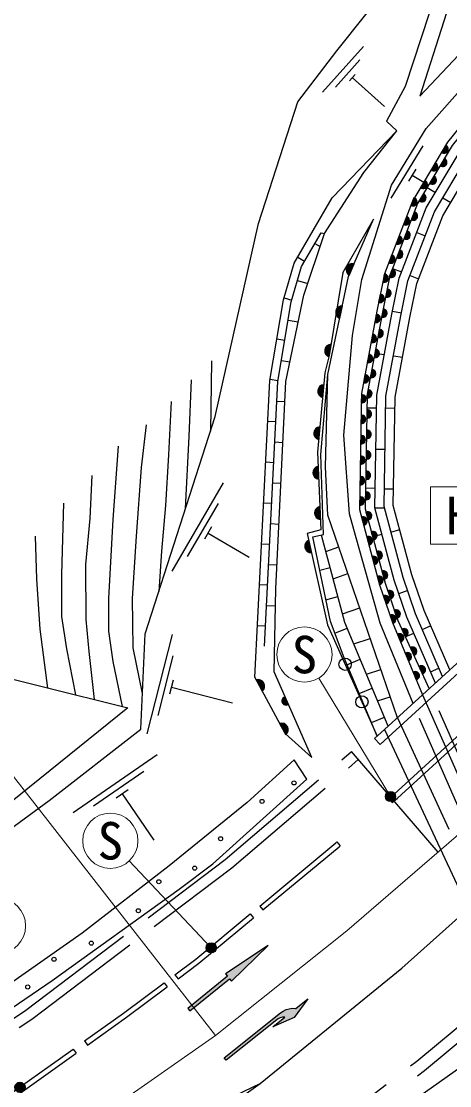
# Model space of a CAD drawing. Units: millimetres at full size, sheet at 1:1000; details may follow other scales. Extents: x 40000 to 680000, y 20000 to 380000.
# Drawn here: x 481224 to 502174, y 287180 to 339211 of the extents above; entities that cross this region are included whole.
import ezdxf
from ezdxf.enums import TextEntityAlignment as Align

# ---------------------------------------------------------------- set-up
doc = ezdxf.new("R2010")
doc.units = ezdxf.units.MM
doc.header["$LTSCALE"] = 1000
doc.linetypes.add('CHAIN', pattern=[18.5, 12, -1.5, 3.5, -1.5])
doc.linetypes.add('DASHED', pattern=[7.5, 6, -1.5])
for name, color, linetype, lineweight in [('M-BGD', 7, 'Continuous', 25), ('M-BMK', 2, 'CHAIN', 13), ('M-STR-HTXT', 7, 'Continuous', 13), ('M-STR-STR1', 1, 'Continuous', 25), ('M-STR-STRC', 7, 'Continuous', 25)]:
    doc.layers.add(name, color=color, linetype=linetype, lineweight=lineweight)
doc.styles.add('ＭＳ ゴシック', font='')
doc.styles.get('ＭＳ ゴシック').set_extended_font_data('MS Gothic')

msp = doc.modelspace()

# ---------------------------------------------------------------- hatches: boundary and pattern name
at = {"layer": 'M-BGD'}
for points in [[(501976, 333151, -0.4608), (502075, 332858, -0.4608), (501770, 332805)], [(501912, 332499, -0.4608), (502011, 332206, -0.4608), (501707, 332153)], [(501465, 332291, -0.4608), (501564, 331998, -0.4608), (501259, 331946)], [(501401, 331639, -0.4608), (501500, 331346, -0.4608), (501195, 331294)], [(500953, 331432, -0.4608), (501053, 331139, -0.4608), (500748, 331086)], [(500416, 330585, -0.4608), (500563, 330313, -0.4608), (500271, 330210)], [(500889, 330780, -0.4608), (500989, 330487, -0.4608), (500684, 330435)], [(500445, 329888, -0.4608), (500592, 329616, -0.4608), (500301, 329513)], [(500056, 329652, -0.4608), (500203, 329380, -0.4608), (499911, 329277)], [(500085, 328955, -0.4608), (500232, 328683, -0.4608), (499940, 328580)], [(499696, 328719, -0.4608), (499843, 328447, -0.4608), (499551, 328344)], [(499725, 328022, -0.4608), (499872, 327750, -0.4608), (499580, 327647)], [(497500, 327358), (497251, 326784, -0.84072)], [(499335, 327786, -0.4608), (499482, 327514, -0.4608), (499191, 327412)], [(498976, 326853, -0.4608), (499167, 326610, -0.4608), (498897, 326459)], [(499365, 327089, -0.4608), (499512, 326817, -0.4608), (499220, 326714)], [(498779, 325873, -0.4608), (498969, 325629, -0.4608), (498699, 325479)], [(499114, 326124, -0.4608), (499304, 325881, -0.4608), (499034, 325731)], [(496925, 325296), (496795, 324684, -0.84072)], [(498583, 324892, -0.4608), (498777, 324651, -0.4608), (498509, 324497)], [(498914, 325145, -0.4608), (499108, 324904, -0.4608), (498840, 324750)], [(498730, 324162, -0.4608), (498924, 323921, -0.4608), (498656, 323767)], [(498399, 323909, -0.4608), (498593, 323669, -0.4608), (498325, 323514)], [(496375, 323421), (496274, 322804, -0.84072)], [(498546, 323179, -0.4608), (498740, 322938, -0.4608), (498472, 322784)], [(498215, 322926, -0.4608), (498409, 322686, -0.4608), (498141, 322531)], [(498362, 322196, -0.4608), (498556, 321955, -0.4608), (498288, 321801)], [(498031, 321943, -0.4608), (498225, 321703, -0.4608), (497957, 321548)], [(496012, 321448), (495954, 320824, -0.84072)], [(498178, 321213, -0.4608), (498372, 320972, -0.4608), (498104, 320818)], [(497856, 320960, -0.4608), (498087, 320755, -0.4608), (497849, 320558)], [(498122, 320217, -0.4608), (498353, 320012, -0.4608), (498115, 319815)], [(497839, 319960, -0.4608), (498070, 319755, -0.4608), (497832, 319558)], [(495819, 319388), (495761, 318765, -0.84072)], [(497822, 318960, -0.4608), (498054, 318755, -0.4608), (497815, 318558)], [(498105, 319217, -0.4608), (498336, 319012, -0.4608), (498098, 318815)], [(497805, 317960, -0.4608), (498037, 317755, -0.4608), (497798, 317558)], [(498088, 318217, -0.4608), (498319, 318012, -0.4608), (498081, 317816)], [(495733, 317457), (495760, 316832, -0.84072)], [(497788, 316960, -0.4608), (498020, 316755, -0.4608), (497781, 316558)], [(498071, 317217, -0.4608), (498303, 317013, -0.4608), (498064, 316816)], [(497771, 315960, -0.4608), (498003, 315755, -0.4608), (497764, 315559)], [(498054, 316218, -0.4608), (498286, 316013, -0.4608), (498047, 315816)], [(495817, 315487), (495844, 314861, -0.84072)], [(497859, 314973, -0.4608), (498138, 314840, -0.4608), (497963, 314585)], [(498080, 315223, -0.4608), (498359, 315090, -0.4608), (498184, 314835)], [(498339, 314257, -0.4608), (498618, 314124, -0.4608), (498443, 313869)], [(495280, 313846), (495415, 313234, -0.84072)], [(498118, 314007, -0.4608), (498397, 313874, -0.4608), (498222, 313619)], [(498598, 313291, -0.4608), (498877, 313158, -0.4608), (498702, 312903)], [(498377, 313042, -0.4608), (498656, 312908, -0.4608), (498481, 312654)], [(498857, 312325, -0.4608), (499136, 312192, -0.4608), (498961, 311937)], [(498636, 312076, -0.4608), (498915, 311943, -0.4608), (498740, 311688)], [(498932, 311121, -0.4608), (499219, 311007, -0.4608), (499062, 310741)], [(499142, 311367, -0.4608), (499429, 311253, -0.4608), (499272, 310987)], [(499255, 310175, -0.4608), (499542, 310060, -0.4608), (499385, 309794)], [(499465, 310421, -0.4608), (499752, 310307, -0.4608), (499595, 310041)], [(499616, 309243, -0.4608), (499910, 309148, -0.4608), (499771, 308872)], [(499833, 309493, -0.4608), (500131, 309409, -0.4608), (500001, 309128)], [(500252, 308584, -0.4608), (500549, 308500, -0.4608), (500420, 308220)], [(500000, 308320, -0.4608), (500295, 308224, -0.4608), (500155, 307949)], [(500670, 307676, -0.4608), (500968, 307592, -0.4608), (500838, 307311)], [(493007, 306463), (492710, 307014, -0.84072)], [(500385, 307396, -0.4608), (500679, 307301, -0.4608), (500539, 307025)], [(494282, 305820, -0.4608), (493986, 305908, -0.4608), (494120, 306187)], [(494153, 304337), (493856, 304888, -0.84072)]]:
    msp.add_hatch(color=256, dxfattribs=at).paths.add_polyline_path(points)
at = {"layer": 'M-STR-STRC'}
for points in [[(499340, 301558, -1), (499217, 301073, -1)], [(493299, 294042), (491214, 292644), (491309, 292527), (489365, 290955), (489460, 290839), (491404, 292411), (491498, 292294)], [(490524, 294170, -1), (490505, 293670, -0.41421), (490264, 293929, -0.41421)], [(495241, 291428), (494655, 290961), (494635, 290962), (494477, 290964), (494323, 290944), (494173, 290898), (494031, 290832), (493902, 290744), (491145, 288546), (491238, 288429), (493720, 290408), (493779, 290448), (493882, 290498), (493994, 290523), (494107, 290524), (493521, 290057), (494568, 290508)], [(481313, 287299, -1), (481007, 286904, -0.41421), (480963, 287255, -0.41421)]]:
    msp.add_hatch(color=256, dxfattribs=at).paths.add_polyline_path(points)

# ---------------------------------------------------------------- linework, layer by layer
at = {"layer": 'M-BGD'}
for p, q in [((497957, 337979), (495960, 335739)), ((497781, 337331), (496583, 335988)), ((497546, 336616), (497266, 336303)), ((497406, 336460), (498989, 335049)), ((500854, 333126), (499298, 330561)), ((501976, 333151), (501770, 332805)), ((501912, 332499), (501707, 332153)), ((500514, 331987), (500151, 331389)), ((501465, 332291), (501259, 331946)), ((500333, 331688), (500904, 331348)), ((501401, 331639), (501195, 331294)), ((500953, 331432), (500748, 331086)), ((501068, 331080), (501471, 330840)), ((500416, 330585), (500271, 330210)), ((500889, 330780), (500684, 330435)), ((501844, 330586), (502231, 330356)), ((500445, 329888), (500301, 329513)), ((500056, 329652), (499911, 329277)), ((495885, 328876), (496048, 328845)), ((500085, 328955), (499940, 328580)), ((500560, 328883), (500980, 328721)), ((495578, 328344), (495833, 328197)), ((499696, 328719), (499551, 328344)), ((499725, 328022), (499580, 327647)), ((494739, 327674), (495077, 327479)), ((497251, 326784), (497500, 327358)), ((499335, 327786), (499191, 327412)), ((498976, 326853), (498897, 326459)), ((499365, 327089), (499220, 326714)), ((499382, 327133), (499819, 326964)), ((500232, 326784), (500652, 326622)), ((494732, 326546), (495237, 326399)), ((498779, 325873), (498699, 325479)), ((499114, 326124), (499034, 325731)), ((494077, 325696), (494452, 325586)), ((496795, 324684), (496925, 325296)), ((498583, 324892), (498509, 324497)), ((498914, 325145), (498840, 324750)), ((499374, 325041), (499815, 324952)), ((494275, 324603), (494770, 324519)), ((498730, 324162), (498656, 323767)), ((493723, 323682), (494108, 323617)), ((498399, 323909), (498325, 323514)), ((496274, 322804), (496375, 323421)), ((498546, 323179), (498472, 322784)), ((490532, 322615), (490477, 319177)), ((493941, 322631), (494356, 322561)), ((498215, 322926), (498141, 322531)), ((498509, 322985), (498974, 322917)), ((499419, 322851), (499865, 322785)), ((498362, 322196), (498288, 321801)), ((493389, 321710), (493774, 321645)), ((498031, 321943), (497957, 321548)), ((495954, 320824), (496012, 321448)), ((498178, 321213), (498104, 320818)), ((493718, 320647), (494107, 320627)), ((497856, 320960), (497849, 320558)), ((498122, 320217), (498115, 319815)), ((498123, 320320), (498593, 320312)), ((499043, 320314), (499493, 320306)), ((493277, 319668), (493668, 319648)), ((497839, 319960), (497832, 319558)), ((495761, 318765), (495819, 319388)), ((497822, 318960), (497815, 318558)), ((498105, 319217), (498098, 318815)), ((493617, 318649), (494011, 318629)), ((497805, 317960), (497798, 317558)), ((498088, 318217), (498081, 317816)), ((498559, 318297), (499008, 318289)), ((493176, 317670), (493566, 317651)), ((495760, 316832), (495733, 317457)), ((497788, 316960), (497781, 316558)), ((498071, 317217), (498064, 316816)), ((491094, 316658), (488582, 312335)), ((493515, 316652), (493914, 316632)), ((498057, 316404), (498526, 316396)), ((498976, 316359), (499426, 316351)), ((497771, 315960), (497764, 315559)), ((498054, 316218), (498047, 315816)), ((490851, 315643), (489343, 313049)), ((493074, 315673), (493465, 315653)), ((495844, 314861), (495817, 315487)), ((498510, 315431), (498960, 315423)), ((497859, 314973), (497963, 314585)), ((498080, 315223), (498184, 314835)), ((490532, 314498), (490181, 313893)), ((493414, 314654), (493818, 314634)), ((499294, 314245), (499729, 314362)), ((490357, 314195), (492372, 313024)), ((495415, 313234), (495280, 313846)), ((498118, 314007), (498222, 313619)), ((498339, 314257), (498443, 313869)), ((498403, 314018), (498857, 314139)), ((492973, 313676), (493363, 313656)), ((496113, 313299), (496752, 313518)), ((498598, 313291), (498702, 312903)), ((498377, 313042), (498481, 312654)), ((493312, 312657), (493722, 312636)), ((495824, 312378), (496323, 312512)), ((496470, 311963), (497199, 312213)), ((498857, 312325), (498961, 311937)), ((492871, 311678), (493261, 311658)), ((498636, 312076), (498740, 311688)), ((499142, 311367), (499272, 310987)), ((499683, 311234), (500109, 311380)), ((493211, 310660), (493648, 310637)), ((496121, 310935), (496704, 311091)), ((498932, 311121), (499062, 310741)), ((496929, 310253), (497772, 310542)), ((499255, 310175), (499385, 309794)), ((499465, 310421), (499595, 310041)), ((492769, 309681), (493160, 309661)), ((500825, 309488), (501238, 309667)), ((488595, 309232), (487365, 304386)), ((496556, 309295), (497160, 309547)), ((499616, 309243), (499771, 308872)), ((499833, 309493), (500001, 309128)), ((500000, 309130), (500412, 309309)), ((497483, 308773), (498285, 309048)), ((500252, 308584), (500420, 308220)), ((488640, 308189), (487902, 305281)), ((497151, 307761), (497794, 308030)), ((500000, 308320), (500155, 307949)), ((498103, 307291), (498805, 307531)), ((500670, 307676), (500838, 307311)), ((501235, 307410), (501648, 307590)), ((488648, 307001), (488476, 306322)), ((492710, 307014), (493007, 306463)), ((500385, 307396), (500539, 307025)), ((488562, 306661), (491550, 305903)), ((497746, 306355), (498383, 306621)), ((494282, 305820), (494120, 306187)), ((498648, 305986), (499262, 306197)), ((498348, 304936), (498978, 305199)), ((493856, 304888), (494153, 304337)), ((498983, 304589), (498502, 304150)), ((498766, 303859), (498502, 304150)), ((499157, 304216), (498766, 303859)), ((487876, 303352), (483756, 300518)), ((501605, 298604), (497364, 303515)), ((487222, 302538), (484750, 300837)), ((486444, 301639), (485868, 301242)), ((486156, 301440), (487711, 299180)), ((499203, 301221), (499363, 301029)), ((496662, 299098), (496822, 298906)), ((492420, 295578), (492579, 295386)), ((492884, 295963), (493043, 295771)), ((488739, 292608), (488889, 292408)), ((488213, 292214), (488363, 292014)), ((484316, 289367), (484461, 289164)), ((483755, 288969), (483900, 288765))]:
    msp.add_line(p, q, dxfattribs=at)
at = {"layer": 'M-BGD', "linetype": 'DASHED'}
for p, q in [((507091, 293145), (501173, 306586)), ((500846, 306288), (506769, 292860)), ((499616, 305166), (505740, 291947))]:
    msp.add_line(p, q, dxfattribs=at)
at = {"layer": 'M-BGD'}
for points in [[(500380, 305863), (498773, 309787), (497480, 314376), (497272, 315140), (496993, 318978), (497413, 323844), (497873, 326584), (499335, 331201), (501016, 333971), (506240, 339850), (513285, 347757)], [(501825, 307181), (500496, 310244), (499891, 312020), (498961, 315487), (499053, 320890), (499786, 324812), (500132, 326524), (501435, 329900), (503047, 332608), (504641, 334570), (516563, 347662)], [(502177, 307501), (500917, 310407), (500322, 312151), (499412, 315542), (499502, 320845), (500228, 324726), (500566, 326398), (501842, 329702), (503417, 332350), (504982, 334277), (516896, 347359)], [(506396, 347359), (503589, 344535), (500712, 335551), (506414, 341614), (511097, 347359)], [(501474, 306860), (500076, 310082), (499460, 311889), (498510, 315431), (498603, 320936), (499345, 324898), (499698, 326651), (501029, 330097), (502677, 332867), (504300, 334864), (514191, 345725)], [(487064, 304608), (487283, 309264), (490709, 319898), (492822, 329321), (494739, 335278), (496656, 337766), (499555, 341418), (502649, 344498), (501167, 339597), (499999, 336018), (499080, 334327), (499591, 333861)], [(507679, 339685), (503733, 335352), (502062, 333296), (500354, 330425), (498978, 326861), (498611, 325041), (497857, 321012), (497761, 315339), (498744, 311671), (499375, 309824), (500846, 306288)], [(507872, 339500), (503944, 335170), (502291, 333136), (500606, 330303), (499246, 326783), (498884, 324987), (498135, 320983), (498040, 315373), (499011, 311752), (499635, 309922), (501173, 306586)], [(495427, 303227), (494123, 304392), (492640, 307143), (493378, 321645), (494046, 325590), (494568, 327380), (496418, 330578), (499591, 333861)], [(495427, 303227), (493582, 307405), (493665, 311468), (494154, 321604), (495045, 325820), (496048, 328845), (497978, 331817), (499591, 333861)], [(498444, 329541), (496950, 326938), (496286, 322875), (496066, 322021), (495704, 318153), (495865, 314350), (495206, 314179), (496192, 309711), (498631, 304268)], [(498631, 304268), (497009, 308094), (496341, 309865), (495488, 314008), (495999, 314121), (495869, 318030), (496215, 321953), (497230, 326736), (498444, 329541)], [(493109, 308662), (493767, 321602), (494427, 325502), (494930, 327225), (495885, 328876)], [(489257, 315390), (489435, 318921), (489550, 321692)], [(499616, 305166), (496219, 315073), (496100, 317424), (496215, 321953)], [(488557, 320629), (488419, 318016), (488281, 315541), (488087, 313303), (487949, 311330)], [(487146, 306346), (486699, 308580), (486658, 311000), (486866, 314046), (487096, 317406), (487346, 319492)], [(485969, 318449), (485697, 314860), (485489, 311000), (485489, 309394), (485697, 307912), (486151, 305720)], [(484799, 306055), (484542, 308406), (484389, 309973), (484374, 312655), (484591, 314902), (484695, 317009)], [(483885, 306282), (483450, 308532), (483199, 310124), (483199, 312162), (483310, 315648)], [(499203, 301221), (499453, 301430), (505932, 307343), (513851, 315310)], [(499363, 301029), (499618, 301242), (506105, 307163), (514027, 315133), (514028, 315134)], [(482517, 306621), (482152, 309492), (481989, 311944), (481923, 314048)], [(499164, 304754), (497042, 309828), (495898, 314099)], [(439707, 293931), (442041, 297572), (445154, 301204), (452853, 299989), (459644, 299429), (463454, 297088), (471834, 302788), (478046, 307730), (486434, 305650)], [(486434, 305650), (480692, 301019), (474705, 296687), (464164, 290048), (462285, 288485), (458723, 291074), (456216, 292532), (450543, 293391), (441476, 294226)], [(439707, 293931), (441611, 293221), (450034, 292707), (455961, 291769), (461806, 288068), (462745, 287673), (465153, 289682), (476106, 296376), (482591, 301118), (487064, 304608)], [(477062, 288464), (482733, 292317), (488947, 296788), (490594, 298025), (495193, 302167), (494561, 303108), (492269, 301017), (488448, 297924), (484200, 294630), (479699, 291494)], [(492884, 295963), (496605, 299050), (496662, 299098)], [(493043, 295771), (496765, 298858), (496822, 298906)], [(488739, 292608), (489758, 293371), (492420, 295578)], [(488889, 292408), (489912, 293174), (492579, 295386)], [(484316, 289367), (486228, 290728), (488213, 292214)], [(484461, 289164), (486376, 290526), (488363, 292014)], [(479824, 286187), (479985, 286287), (483755, 288969)], [(479957, 285975), (480123, 286079), (483900, 288765)], [(489063, 260628), (488990, 262450), (486137, 263507), (483534, 265739), (478902, 271642), (478890, 273050), (479932, 273702), (483428, 275498), (488175, 278205), (492630, 280969), (502718, 288101), (503647, 288142), (504528, 287174)]]:
    msp.add_lwpolyline(points, dxfattribs=at)
at = {"layer": 'M-BGD', "linetype": 'DASHED'}
for points in [[(506810, 292767), (506119, 292766), (500380, 305863)], [(452871, 275203), (457398, 277216), (464457, 280612), (474619, 286296), (481443, 290865), (491190, 298237), (497364, 303515)], [(453098, 274735), (457616, 276744), (464697, 280150), (474891, 285852), (481745, 290441), (491516, 297832), (497704, 303121)], [(469838, 270082), (477327, 273508), (482978, 276362), (489161, 280100), (494292, 283591), (500569, 288388), (504883, 291963)], [(470081, 269549), (477581, 272981), (483262, 275850), (489478, 279607), (494635, 283116), (500933, 287930), (505139, 291415)]]:
    msp.add_lwpolyline(points, dxfattribs=at)
at = {"layer": 'M-BGD'}
for centre, radius in [((497058, 307779), 300), ((497880, 305944), 300), ((494559, 301981), 100), ((492997, 301078), 100), ((490969, 299251), 100), ((489705, 297814), 100), ((487948, 297151), 100), ((486948, 295732), 100), ((484647, 294149), 100), ((482822, 293361), 100), ((481539, 292007), 100)]:
    msp.add_circle(centre, radius, dxfattribs=at)
for centre, radius, start, end in [((501900, 332962), 203, 230.2884, 68.2118), ((501837, 332310), 203, 230.2884, 68.2118), ((501389, 332102), 203, 230.2884, 68.2118), ((501325, 331450), 203, 230.2884, 68.2118), ((500878, 331243), 203, 230.2884, 68.2118), ((500373, 330386), 203, 239.9236, 77.8469), ((500814, 330591), 203, 230.2884, 68.2118), ((500403, 329689), 203, 239.9236, 77.8469), ((500013, 329453), 203, 239.9236, 77.8469), ((500042, 328756), 203, 239.9236, 77.8469), ((499653, 328520), 203, 239.9236, 77.8469), ((499682, 327823), 203, 239.9236, 77.8469), ((497426, 327050), 318, 76.4904, 236.7082), ((499293, 327587), 203, 239.9236, 77.8469), ((498968, 326650), 203, 249.6306, 87.554), ((499322, 326890), 203, 239.9236, 77.8469), ((498770, 325670), 203, 249.6306, 87.554), ((499105, 325921), 203, 249.6306, 87.554), ((496913, 324979), 318, 87.9017, 248.1194), ((498577, 324689), 203, 250.4369, 88.3603), ((498908, 324941), 203, 250.4369, 88.3603), ((498724, 323958), 203, 250.4369, 88.3603), ((498393, 323706), 203, 250.4369, 88.3603), ((496378, 323104), 318, 90.6069, 250.8246), ((498540, 322975), 203, 250.4369, 88.3603), ((498209, 322723), 203, 250.4369, 88.3603), ((498356, 321993), 203, 250.4369, 88.3603), ((498025, 321740), 203, 250.4369, 88.3603), ((496037, 321131), 318, 94.5436, 254.7613), ((498172, 321010), 203, 250.4369, 88.3603), ((497884, 320758), 203, 260.0693, 97.9926), ((498150, 320016), 203, 260.0693, 97.9926), ((497867, 319758), 203, 260.0693, 97.9926), ((495844, 319072), 318, 94.5436, 254.7613), ((497850, 318758), 203, 260.0693, 97.9926), ((498133, 319016), 203, 260.0693, 97.9926), ((497833, 317759), 203, 260.0693, 97.9926), ((498116, 318016), 203, 260.0693, 97.9926), ((495801, 317147), 318, 102.3281, 262.5459), ((497816, 316759), 203, 260.0693, 97.9926), ((498099, 317016), 203, 260.0693, 97.9926), ((497800, 315759), 203, 260.0693, 97.9926), ((498082, 316016), 203, 260.0693, 97.9926), ((495885, 315176), 318, 102.3281, 262.5459), ((497941, 314787), 203, 276.0519, 113.9753), ((498163, 315037), 203, 276.0519, 113.9753), ((498422, 314071), 203, 276.0519, 113.9753), ((495400, 313552), 318, 112.3389, 272.5566), ((498200, 313822), 203, 276.0519, 113.9753), ((498681, 313105), 203, 276.0519, 113.9753), ((498459, 312856), 203, 276.0519, 113.9753), ((498940, 312140), 203, 276.0519, 113.9753), ((498718, 311890), 203, 276.0519, 113.9753), ((499027, 310941), 203, 279.8724, 117.7958), ((499237, 311187), 203, 279.8724, 117.7958), ((499350, 309995), 203, 279.8724, 117.7958), ((499560, 310241), 203, 279.8724, 117.7958), ((499723, 309069), 203, 283.6326, 121.556), ((499946, 309323), 203, 285.7806, 123.704), ((500364, 308415), 203, 285.7806, 123.704), ((500107, 308146), 203, 283.6326, 121.556), ((500783, 307507), 203, 285.7806, 123.704), ((492810, 306713), 318, 308.2108, 108.4285), ((500491, 307223), 203, 283.6326, 121.556), ((494172, 305991), 203, 104.8731, 302.7964), ((493956, 304586), 318, 308.2108, 108.4285)]:
    msp.add_arc(centre, radius, start, end, dxfattribs=at)
at = {"layer": 'M-BMK'}
msp.add_lwpolyline([(477098, 280528), (484509, 285302), (490724, 289637), (497135, 294751), (505229, 301729), (513013, 309159)], dxfattribs=at)
at = {"layer": 'M-STR-HTXT'}
for p, q in [((466293, 320930), (490724, 289637)), ((499278, 301316), (495768, 307103)), ((490514, 293920), (486504, 298171))]:
    msp.add_line(p, q, dxfattribs=at)
msp.add_lwpolyline([(501228, 316461), (504040, 316461), (504040, 313648), (501228, 313648)], close=True, dxfattribs=at)
for centre in [(495068, 308257), (485577, 299153), (480088, 294994)]:
    msp.add_circle(centre, 1350, dxfattribs=at)
at = {"layer": 'M-STR-STR1'}
msp.add_line((498983, 304589), (505139, 291415), dxfattribs=at)
msp.add_line((498983, 304589), (505139, 291415), dxfattribs=at)
for points in [[(498983, 304589), (502709, 307987), (505025, 310327), (506376, 311669), (508819, 314038), (510071, 315287)], [(498983, 304589), (502709, 307987), (505025, 310327), (506376, 311669), (508819, 314038), (510071, 315287)], [(499157, 304216), (502981, 307703), (505303, 310049), (506651, 311388), (509094, 313758), (510252, 314912)], [(499157, 304216), (502981, 307703), (505303, 310049), (506651, 311388), (509094, 313758), (510252, 314912)]]:
    msp.add_lwpolyline(points, dxfattribs=at)
at = {"layer": 'M-STR-STRC'}
for p, q in [((493299, 294042), (491214, 292644)), ((491498, 292294), (493299, 294042)), ((491309, 292527), (489365, 290955)), ((491215, 292644), (491309, 292527)), ((489460, 290839), (491404, 292411)), ((491404, 292411), (491498, 292294)), ((495241, 291428), (494568, 290508)), ((494655, 290961), (495241, 291428)), ((489365, 290955), (489460, 290839)), ((494031, 290832), (494173, 290898)), ((494173, 290898), (494323, 290944)), ((494323, 290944), (494477, 290964)), ((494477, 290964), (494635, 290962)), ((494635, 290962), (494655, 290961)), ((491145, 288546), (493902, 290744)), ((493720, 290408), (491238, 288429)), ((493521, 290057), (494107, 290524)), ((494568, 290508), (493521, 290057)), ((493779, 290448), (493720, 290408)), ((493882, 290498), (493779, 290448)), ((493994, 290523), (493882, 290498)), ((493902, 290744), (494031, 290832)), ((494107, 290524), (493994, 290523)), ((491238, 288429), (491145, 288546))]:
    msp.add_line(p, q, dxfattribs=at)
for points in [[(464442, 273332), (478884, 280568), (492909, 287282), (499828, 292925), (512735, 304463)], [(450328, 267003), (468710, 273827), (478958, 278668), (488879, 284414), (492909, 287282)]]:
    msp.add_lwpolyline(points, dxfattribs=at)
for centre in [(499278, 301316), (490514, 293920), (481160, 287102)]:
    msp.add_circle(centre, 250, dxfattribs=at)

# ---------------------------------------------------------------- texts
at = {"layer": 'M-STR-HTXT', "style": 'ＭＳ ゴシック'}
for s, p in [('H', (502634, 315055)), ('S', (495068, 308257)), ('S', (485577, 299153))]:
    msp.add_text(s, height=1833, dxfattribs=at).set_placement(p, align=Align.MIDDLE_CENTER)

doc.saveas('drawing.dxf')
